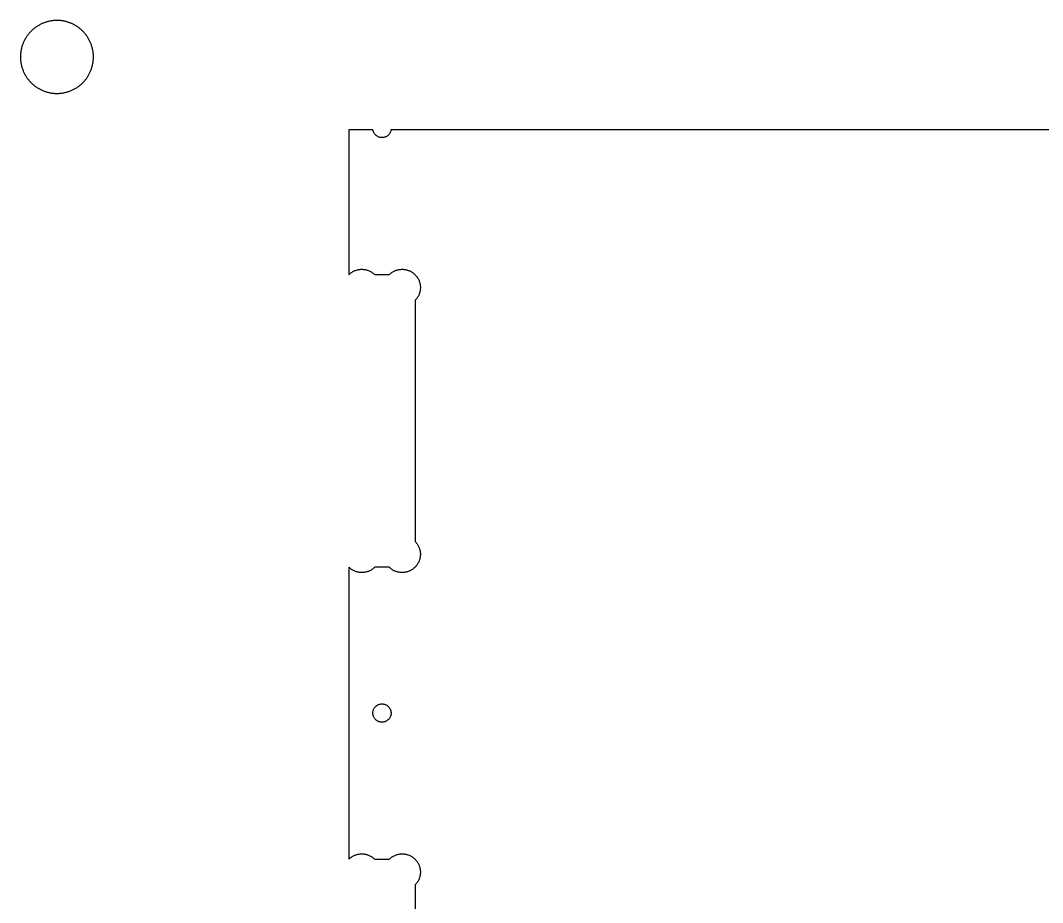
# Model space of a CAD drawing. Extents: x 0 to 2439, y 0 to 1219.
# Drawn here: x 44.6 to 222.4, y 437.2 to 590.7 of the extents above; entities that cross this region are included whole.
import ezdxf

# ---------------------------------------------------------------- set-up
doc = ezdxf.new("R2010")
doc.units = 0
doc.layers.add('Layer_1', color=7, linetype='CONTINUOUS')

msp = doc.modelspace()

# ---------------------------------------------------------------- linework, layer by layer
at = {"layer": 'Layer_1', "color": 7}
for p, q in [((49.233511, 590.457121), (49.10571, 590.420121)), ((49.361911, 590.492116), (49.233511, 590.457121)), ((49.49111, 590.523104), (49.361911, 590.492116)), ((49.620912, 590.552117), (49.49111, 590.523104)), ((49.751211, 590.579097), (49.620912, 590.552004)), ((49.882112, 590.602098), (49.751211, 590.578956)), ((50.013512, 590.623096), (49.882112, 590.602211)), ((50.145211, 590.641101), (50.013512, 590.623039)), ((50.27731, 590.656116), (50.145211, 590.641158)), ((50.409712, 590.669098), (50.27731, 590.656116)), ((50.54241, 590.678101), (50.409712, 590.66907)), ((50.67521, 590.6851), (50.54241, 590.678044)), ((50.808111, 590.690123), (50.67521, 590.685043)), ((50.941111, 590.691111), (50.808111, 590.691111)), ((51.074111, 590.690123), (50.941111, 590.690123)), ((51.20701, 590.6851), (51.074111, 590.69018)), ((51.339812, 590.678101), (51.20701, 590.685156)), ((51.472411, 590.669098), (51.339812, 590.678129)), ((51.60481, 590.656116), (51.472411, 590.669098)), ((51.73691, 590.641101), (51.60481, 590.656059)), ((51.868711, 590.623096), (51.73691, 590.641158)), ((52.00011, 590.602098), (51.868711, 590.622983)), ((52.131011, 590.579097), (52.00011, 590.602239)), ((52.26131, 590.552117), (52.131011, 590.57921)), ((52.39111, 590.523104), (52.26131, 590.552117)), ((52.520311, 590.492116), (52.39111, 590.523104)), ((52.648711, 590.457121), (52.520311, 590.492116)), ((52.776411, 590.420121), (52.648711, 590.457121)), ((46.312212, 588.688124), (46.22211, 588.590108)), ((46.404211, 588.784107), (46.312212, 588.688124)), ((46.498211, 588.878116), (46.404211, 588.784107)), ((46.594212, 588.97012), (46.498211, 588.878116)), ((46.692112, 589.060121), (46.594212, 588.97012)), ((46.791911, 589.148118), (46.692112, 589.060121)), ((46.893412, 589.234111), (46.791911, 589.148118)), ((46.99681, 589.317112), (46.893412, 589.234111)), ((47.10191, 589.399098), (46.99681, 589.317112)), ((47.208711, 589.47812), (47.10191, 589.399098)), ((47.31711, 589.55511), (47.208711, 589.47812)), ((47.427111, 589.630097), (47.31711, 589.55511)), ((47.538612, 589.70212), (47.427111, 589.630097)), ((47.651611, 589.773099), (47.538612, 589.70212)), ((47.766111, 589.840098), (47.651611, 589.773099)), ((47.882011, 589.90611), (47.766111, 589.840098)), ((47.99921, 589.968114), (47.882011, 589.90611)), ((48.117712, 590.029102), (47.99921, 589.968114)), ((48.237411, 590.087099), (48.117712, 590.029102)), ((48.358312, 590.142104), (48.237411, 590.087099)), ((48.48041, 590.195106), (48.358312, 590.142104)), ((48.60351, 590.245115), (48.48041, 590.195106)), ((48.72771, 590.293121), (48.60351, 590.245115)), ((48.852811, 590.338108), (48.72771, 590.293121)), ((48.978812, 590.380102), (48.852811, 590.338108)), ((49.10571, 590.420121), (48.978812, 590.380102)), ((52.903312, 590.380102), (52.776411, 590.420121)), ((53.029412, 590.338108), (52.903312, 590.380102)), ((53.154512, 590.293121), (53.029412, 590.338108)), ((53.27871, 590.245115), (53.154512, 590.293121)), ((53.401812, 590.195106), (53.27871, 590.245115)), ((53.52391, 590.142104), (53.401812, 590.195106)), ((53.644811, 590.087099), (53.52391, 590.142104)), ((53.76451, 590.029102), (53.644811, 590.087099)), ((53.88301, 589.968114), (53.76451, 590.029102)), ((54.000211, 589.90611), (53.88301, 589.968114)), ((54.116111, 589.840098), (54.000211, 589.90611)), ((54.23051, 589.773099), (54.116111, 589.840098)), ((54.34361, 589.70212), (54.23051, 589.773099)), ((54.455111, 589.630097), (54.34361, 589.70212)), ((54.56511, 589.55511), (54.455111, 589.630097)), ((54.673511, 589.47812), (54.56511, 589.55511)), ((54.78031, 589.399098), (54.673511, 589.47812)), ((54.885412, 589.317112), (54.78031, 589.399098)), ((54.988711, 589.234111), (54.885412, 589.317112)), ((55.090311, 589.148118), (54.988711, 589.234111)), ((55.190111, 589.060121), (55.090311, 589.148118)), ((55.288011, 588.97012), (55.190111, 589.060121)), ((55.383913, 588.878116), (55.288011, 588.97012)), ((55.478011, 588.784107), (55.383913, 588.878116)), ((55.57001, 588.688124), (55.478011, 588.784107)), ((55.660112, 588.590108), (55.57001, 588.688124)), ((45.140112, 586.924122), (45.087311, 586.802117)), ((45.195411, 587.04511), (45.140112, 586.924122)), ((45.253312, 587.164124), (45.195411, 587.04511)), ((45.31371, 587.283108), (45.253312, 587.164124)), ((45.37651, 587.400118), (45.31371, 587.283108)), ((45.441811, 587.516111), (45.37651, 587.400118)), ((45.50951, 587.630101), (45.441811, 587.516111)), ((45.579611, 587.744118), (45.50951, 587.630101)), ((45.65201, 587.855116), (45.579611, 587.744118)), ((45.72681, 587.965098), (45.65201, 587.855116)), ((45.803812, 588.073105), (45.72681, 587.965098)), ((45.88311, 588.180124), (45.803812, 588.073105)), ((45.96461, 588.28511), (45.88311, 588.180124)), ((46.048312, 588.389109), (45.96461, 588.28511)), ((46.134212, 588.490116), (46.048312, 588.389109)), ((46.22211, 588.590108), (46.134212, 588.490116)), ((55.74801, 588.490116), (55.660112, 588.590108)), ((55.833812, 588.389109), (55.74801, 588.490116)), ((55.91751, 588.28511), (55.833812, 588.389109)), ((55.99901, 588.180124), (55.91751, 588.28511)), ((56.078312, 588.073105), (55.99901, 588.180124)), ((56.155412, 587.965098), (56.078312, 588.073105)), ((56.230111, 587.855116), (56.155412, 587.965098)), ((56.302611, 587.744118), (56.230111, 587.855116)), ((56.37261, 587.630101), (56.302611, 587.744118)), ((56.44031, 587.516111), (56.37261, 587.630101)), ((56.50561, 587.400118), (56.44031, 587.516111)), ((56.568512, 587.283108), (56.50561, 587.400118)), ((56.628812, 587.164124), (56.568512, 587.283108)), ((56.68671, 587.04511), (56.628812, 587.164124)), ((56.74211, 586.924122), (56.68671, 587.04511)), ((56.794911, 586.802117), (56.74211, 586.924122)), ((44.641211, 585.137119), (44.625915, 585.005124)), ((44.659211, 585.269114), (44.641206, 585.137119)), ((44.680011, 585.400122), (44.659211, 585.269114)), ((44.703611, 585.531101), (44.680017, 585.400122)), ((44.729911, 585.661121), (44.703608, 585.531101)), ((44.758912, 585.791112), (44.729911, 585.661121)), ((44.790611, 585.920116), (44.758912, 585.791112)), ((44.825011, 586.04912), (44.790611, 585.920116)), ((44.862112, 586.17612), (44.825011, 586.04912)), ((44.901911, 586.30312), (44.862112, 586.17612)), ((44.944312, 586.429104), (44.901911, 586.30312)), ((44.989411, 586.5541), (44.944312, 586.429104)), ((45.037011, 586.679096), (44.989411, 586.5541)), ((45.087311, 586.802117), (45.037011, 586.679096)), ((56.845211, 586.679096), (56.794911, 586.802117)), ((56.892811, 586.5541), (56.845211, 586.679096)), ((56.93791, 586.429104), (56.892811, 586.5541)), ((56.980311, 586.30312), (56.93791, 586.429104)), ((57.02011, 586.17612), (56.980311, 586.30312)), ((57.057211, 586.04912), (57.02011, 586.17612)), ((57.091611, 585.920116), (57.057211, 586.04912)), ((57.12331, 585.791112), (57.091611, 585.920116)), ((57.152311, 585.661121), (57.12331, 585.791112)), ((57.178612, 585.531101), (57.152309, 585.661121)), ((57.202211, 585.400122), (57.178617, 585.531101)), ((57.223011, 585.269114), (57.202211, 585.400122)), ((57.241011, 585.137119), (57.223005, 585.269114)), ((57.25631, 585.005124), (57.241014, 585.137119)), ((44.592511, 584.474122), (44.5911, 584.341111)), ((44.591111, 584.341111), (44.592522, 584.2081)), ((44.59671, 584.607106), (44.592505, 584.474122)), ((44.592511, 584.2081), (44.596716, 584.075117)), ((44.603611, 584.740117), (44.596696, 584.607106)), ((44.59671, 584.075117), (44.603625, 583.942105)), ((44.603611, 583.942105), (44.613404, 583.81011)), ((44.613412, 584.872112), (44.603619, 584.740117)), ((44.625912, 585.005124), (44.613409, 584.872112)), ((44.613412, 583.81011), (44.625915, 583.677099)), ((44.625912, 583.677099), (44.641208, 583.545103)), ((44.641211, 583.545103), (44.659217, 583.413108)), ((44.659211, 583.413108), (44.680011, 583.2821)), ((57.202211, 583.2821), (57.223011, 583.413108)), ((57.223011, 583.413108), (57.241017, 583.545103)), ((57.241011, 583.545103), (57.256307, 583.677099)), ((57.26881, 584.872112), (57.256307, 585.005124)), ((57.25631, 583.677099), (57.268813, 583.81011)), ((57.26881, 583.81011), (57.278603, 583.942105)), ((57.278611, 584.740117), (57.268818, 584.872112)), ((57.285512, 584.607106), (57.278597, 584.740117)), ((57.278611, 583.942105), (57.285526, 584.075117)), ((57.289711, 584.474122), (57.285506, 584.607106)), ((57.285512, 584.075117), (57.289717, 584.2081)), ((57.291111, 584.341111), (57.2897, 584.474122)), ((57.289711, 584.2081), (57.291122, 584.341111)), ((44.680011, 583.2821), (44.703605, 583.151121)), ((44.703611, 583.151121), (44.729914, 583.021101)), ((44.729911, 583.021101), (44.758912, 582.89111)), ((44.758912, 582.89111), (44.790611, 582.762106)), ((44.790611, 582.762106), (44.825011, 582.633102)), ((44.825011, 582.633102), (44.862112, 582.506102)), ((44.862112, 582.506102), (44.901911, 582.379102)), ((44.901911, 582.379102), (44.944312, 582.253118)), ((44.944312, 582.253118), (44.989411, 582.128122)), ((44.989411, 582.128122), (45.037011, 582.003098)), ((45.037011, 582.003098), (45.087311, 581.880105)), ((45.087311, 581.880105), (45.140112, 581.7581)), ((45.140112, 581.7581), (45.195411, 581.637112)), ((45.195411, 581.637112), (45.253312, 581.518099)), ((56.628812, 581.518099), (56.68671, 581.637112)), ((56.68671, 581.637112), (56.74211, 581.7581)), ((56.74211, 581.7581), (56.794911, 581.880105)), ((56.794911, 581.880105), (56.845211, 582.003098)), ((56.845211, 582.003098), (56.892811, 582.128122)), ((56.892811, 582.128122), (56.93791, 582.253118)), ((56.93791, 582.253118), (56.980311, 582.379102)), ((56.980311, 582.379102), (57.02011, 582.506102)), ((57.02011, 582.506102), (57.057211, 582.633102)), ((57.057211, 582.633102), (57.091611, 582.762106)), ((57.091611, 582.762106), (57.12331, 582.89111)), ((57.12331, 582.89111), (57.152311, 583.021101)), ((57.152311, 583.021101), (57.178615, 583.151121)), ((57.178612, 583.151121), (57.202205, 583.2821)), ((45.253312, 581.518099), (45.31371, 581.399114)), ((45.31371, 581.399114), (45.37651, 581.282104)), ((45.37651, 581.282104), (45.441811, 581.166111)), ((45.441811, 581.166111), (45.50951, 581.052122)), ((45.50951, 581.052122), (45.579611, 580.93912)), ((45.579611, 580.93912), (45.65201, 580.827106)), ((45.65201, 580.827106), (45.72681, 580.717124)), ((45.72681, 580.717124), (45.803812, 580.609117)), ((45.803812, 580.609117), (45.88311, 580.502099)), ((45.88311, 580.502099), (45.96461, 580.397112)), ((45.96461, 580.397112), (46.048312, 580.293113)), ((46.048312, 580.293113), (46.134212, 580.192106)), ((46.134212, 580.192106), (46.22211, 580.092114)), ((46.22211, 580.092114), (46.312212, 579.994099)), ((46.312212, 579.994099), (46.404211, 579.898115)), ((46.404211, 579.898115), (46.498211, 579.804107)), ((46.498211, 579.804107), (46.594212, 579.712102)), ((55.288011, 579.712102), (55.383913, 579.804107)), ((55.383913, 579.804107), (55.478011, 579.898115)), ((55.478011, 579.898115), (55.57001, 579.994099)), ((55.57001, 579.994099), (55.660112, 580.092114)), ((55.660112, 580.092114), (55.74801, 580.192106)), ((55.74801, 580.192106), (55.833812, 580.293113)), ((55.833812, 580.293113), (55.91751, 580.397112)), ((55.91751, 580.397112), (55.99901, 580.502099)), ((55.99901, 580.502099), (56.078312, 580.609117)), ((56.078312, 580.609117), (56.155412, 580.717124)), ((56.155412, 580.717124), (56.230111, 580.827106)), ((56.230111, 580.827106), (56.302611, 580.93912)), ((56.302611, 580.93912), (56.37261, 581.052122)), ((56.37261, 581.052122), (56.44031, 581.166111)), ((56.44031, 581.166111), (56.50561, 581.282104)), ((56.50561, 581.282104), (56.568512, 581.399114)), ((56.568512, 581.399114), (56.628812, 581.518099)), ((46.594212, 579.712102), (46.692112, 579.622102)), ((46.692112, 579.622102), (46.791911, 579.534105)), ((46.791911, 579.534105), (46.893412, 579.448112)), ((46.893412, 579.448112), (46.99681, 579.36511)), ((46.99681, 579.36511), (47.10191, 579.283096)), ((47.10191, 579.283096), (47.208711, 579.204102)), ((47.208711, 579.204102), (47.31711, 579.127112)), ((47.31711, 579.127112), (47.427111, 579.052097)), ((47.427111, 579.052097), (47.538612, 578.980102)), ((47.538612, 578.980102), (47.651611, 578.909124)), ((47.651611, 578.909124), (47.766111, 578.842096)), ((47.766111, 578.842096), (47.882011, 578.776112)), ((47.882011, 578.776112), (47.99921, 578.714108)), ((47.99921, 578.714108), (48.117712, 578.65312)), ((48.117712, 578.65312), (48.237411, 578.595123)), ((48.237411, 578.595123), (48.358312, 578.540118)), ((48.358312, 578.540118), (48.48041, 578.487117)), ((48.48041, 578.487117), (48.60351, 578.437107)), ((48.60351, 578.437107), (48.72771, 578.389101)), ((48.72771, 578.389101), (48.852811, 578.344115)), ((48.852811, 578.344115), (48.978812, 578.30212)), ((48.978812, 578.30212), (49.10571, 578.262101)), ((49.10571, 578.262101), (49.233511, 578.225102)), ((49.233511, 578.225102), (49.361911, 578.191122)), ((49.361911, 578.191122), (49.49111, 578.159118)), ((49.49111, 578.159118), (49.620912, 578.130106)), ((49.620912, 578.130106), (49.751211, 578.103012)), ((49.751211, 578.103097), (49.882112, 578.080237)), ((49.882112, 578.080096), (50.013512, 578.059211)), ((50.013512, 578.059098), (50.145211, 578.041036)), ((50.145211, 578.041121), (50.27731, 578.026163)), ((50.27731, 578.026107), (50.409712, 578.013124)), ((50.409712, 578.013096), (50.54241, 578.004065)), ((50.54241, 578.004122), (50.67521, 577.997066)), ((50.67521, 577.997122), (50.808111, 577.992042)), ((50.808111, 577.992099), (50.941111, 577.992099)), ((50.941111, 577.991111), (51.074111, 577.991111)), ((51.074111, 577.992099), (51.20701, 577.997179)), ((51.20701, 577.997122), (51.339812, 578.004178)), ((51.339812, 578.004122), (51.472411, 578.013153)), ((51.472411, 578.013096), (51.60481, 578.026078)), ((51.60481, 578.026107), (51.73691, 578.041064)), ((51.73691, 578.041121), (51.868711, 578.059183)), ((51.868711, 578.059098), (52.00011, 578.079983)), ((52.00011, 578.080096), (52.131011, 578.102956)), ((52.131011, 578.103097), (52.26131, 578.13019)), ((52.26131, 578.130106), (52.39111, 578.159118)), ((52.39111, 578.159118), (52.520311, 578.191122)), ((52.520311, 578.191122), (52.648711, 578.225102)), ((52.648711, 578.225102), (52.776411, 578.262101)), ((52.776411, 578.262101), (52.903312, 578.30212)), ((52.903312, 578.30212), (53.029412, 578.344115)), ((53.029412, 578.344115), (53.154512, 578.389101)), ((53.154512, 578.389101), (53.27871, 578.437107)), ((53.27871, 578.437107), (53.401812, 578.487117)), ((53.401812, 578.487117), (53.52391, 578.540118)), ((53.52391, 578.540118), (53.644811, 578.595123)), ((53.644811, 578.595123), (53.76451, 578.65312)), ((53.76451, 578.65312), (53.88301, 578.714108)), ((53.88301, 578.714108), (54.000211, 578.776112)), ((54.000211, 578.776112), (54.116111, 578.842096)), ((54.116111, 578.842096), (54.23051, 578.909124)), ((54.23051, 578.909124), (54.34361, 578.980102)), ((54.34361, 578.980102), (54.455111, 579.052097)), ((54.455111, 579.052097), (54.56511, 579.127112)), ((54.56511, 579.127112), (54.673511, 579.204102)), ((54.673511, 579.204102), (54.78031, 579.283096)), ((54.78031, 579.283096), (54.885412, 579.36511)), ((54.885412, 579.36511), (54.988711, 579.448112)), ((54.988711, 579.448112), (55.090311, 579.534105)), ((55.090311, 579.534105), (55.190111, 579.622102)), ((55.190111, 579.622102), (55.288011, 579.712102)), ((105.92711, 571.641111), (101.741111, 571.641111)), ((101.741111, 571.641111), (101.741111, 546.465111)), ((105.941111, 571.561101), (105.927113, 571.641111)), ((105.965111, 571.464101), (105.941122, 571.561101)), ((105.995112, 571.369105), (105.965111, 571.464101)), ((106.031112, 571.276113), (105.995112, 571.369105)), ((106.07211, 571.185096), (106.031112, 571.276113)), ((106.119112, 571.0971), (106.07211, 571.185096)), ((106.17211, 571.01311), (106.119112, 571.0971)), ((106.230112, 570.931096), (106.17211, 571.01311)), ((106.292111, 570.854106), (106.230112, 570.931096)), ((108.738111, 570.905104), (108.674112, 570.829101)), ((108.798112, 570.985114), (108.738111, 570.905104)), ((108.852112, 571.069103), (108.798112, 570.985114)), ((108.901111, 571.156112), (108.852112, 571.069103)), ((108.944111, 571.245097), (108.901111, 571.156112)), ((108.982112, 571.338117), (108.944111, 571.245097)), ((109.01411, 571.432097), (108.982112, 571.338117)), ((109.040112, 571.529097), (109.014119, 571.432097)), ((109.061112, 571.641111), (109.040114, 571.529097)), ((298.408118, 571.641111), (109.061112, 571.641111)), ((106.36011, 570.780108), (106.292111, 570.854106)), ((106.43211, 570.711104), (106.36011, 570.780108)), ((106.50811, 570.647096), (106.43211, 570.711104)), ((106.588111, 570.587096), (106.50811, 570.647096)), ((106.672112, 570.533107), (106.588111, 570.587096)), ((106.75911, 570.484113), (106.672112, 570.533107)), ((106.848111, 570.441102), (106.75911, 570.484113)), ((106.941112, 570.403115), (106.848111, 570.441102)), ((107.035112, 570.371111), (106.941112, 570.403115)), ((107.132112, 570.345118), (107.035112, 570.371083)), ((107.229111, 570.326097), (107.132112, 570.345006)), ((107.328112, 570.312098), (107.229111, 570.32621)), ((107.428112, 570.305099), (107.328112, 570.312155)), ((107.52711, 570.304112), (107.428112, 570.304112)), ((107.627112, 570.309107), (107.52711, 570.304027)), ((107.72611, 570.321101), (107.627112, 570.308966)), ((107.824112, 570.338119), (107.72611, 570.321186)), ((107.921112, 570.362108), (107.824112, 570.338119)), ((108.016111, 570.392108), (107.921112, 570.362108)), ((108.109111, 570.42812), (108.016111, 570.392108)), ((108.200111, 570.469099), (108.109111, 570.42812)), ((108.288111, 570.516117), (108.200111, 570.469099)), ((108.37311, 570.569118), (108.288111, 570.516117)), ((108.454111, 570.627115), (108.37311, 570.569118)), ((108.53111, 570.689119), (108.454111, 570.627115)), ((108.605111, 570.757106), (108.53111, 570.689119)), ((108.674112, 570.829101), (108.605111, 570.757106)), ((101.741111, 546.465111), (101.789111, 546.513117)), ((101.789111, 546.513117), (101.886111, 546.603118)), ((101.886111, 546.603118), (101.988112, 546.688123)), ((101.988112, 546.688123), (102.09311, 546.770108)), ((102.09311, 546.770108), (102.201111, 546.847099)), ((102.201111, 546.847099), (102.313111, 546.919122)), ((102.313111, 546.919122), (102.427111, 546.987109)), ((102.427111, 546.987109), (102.545111, 547.050101)), ((102.545111, 547.050101), (102.66411, 547.108098)), ((102.66411, 547.108098), (102.786112, 547.161099)), ((102.786112, 547.161099), (102.911111, 547.208117)), ((102.911111, 547.208117), (103.037112, 547.2511)), ((103.037112, 547.2511), (103.164112, 547.288099)), ((103.164112, 547.288099), (103.29311, 547.319115)), ((103.29311, 547.319115), (103.424112, 547.346209)), ((103.424112, 547.346124), (103.555111, 547.367008)), ((103.555111, 547.367121), (103.687112, 547.382079)), ((103.687112, 547.382107), (103.82011, 547.391985)), ((103.82011, 547.392098), (103.953112, 547.396049)), ((103.953112, 547.396106), (104.08611, 547.393283)), ((104.08611, 547.394102), (104.21911, 547.387046)), ((104.21911, 547.387103), (104.351111, 547.374967)), ((104.351111, 547.375108), (104.483112, 547.357046)), ((104.483112, 547.357102), (104.614111, 547.333114)), ((104.614111, 547.333114), (104.743112, 547.304101)), ((104.743112, 547.304101), (104.87211, 547.270122)), ((104.87211, 547.270122), (104.99911, 547.230102)), ((104.99911, 547.230102), (105.124112, 547.185116)), ((105.124112, 547.185116), (105.247113, 547.135106)), ((105.247113, 547.135106), (105.368113, 547.079114)), ((105.368113, 547.079114), (105.48611, 547.019113)), ((105.48611, 547.019113), (105.602111, 546.954117)), ((105.602111, 546.954117), (105.71511, 546.884098)), ((105.71511, 546.884098), (105.825112, 546.809112)), ((105.825112, 546.809112), (105.932111, 546.730118)), ((105.932111, 546.730118), (106.035111, 546.6461)), ((106.035111, 546.6461), (106.135111, 546.558103)), ((106.135111, 546.558103), (106.231111, 546.466099)), ((106.231111, 546.466099), (108.75711, 546.466099)), ((108.75711, 546.466099), (108.853111, 546.558103)), ((108.853111, 546.558103), (108.953111, 546.6461)), ((108.953111, 546.6461), (109.056111, 546.730118)), ((109.056111, 546.730118), (109.16311, 546.809112)), ((109.16311, 546.809112), (109.273111, 546.884098)), ((109.273111, 546.884098), (109.38611, 546.954117)), ((109.38611, 546.954117), (109.502112, 547.019113)), ((109.502112, 547.019113), (109.620112, 547.079114)), ((109.620112, 547.079114), (109.741112, 547.135106)), ((109.741112, 547.135106), (109.86411, 547.185116)), ((109.86411, 547.185116), (109.989112, 547.230102)), ((109.989112, 547.230102), (110.116112, 547.270122)), ((110.116112, 547.270122), (110.24511, 547.304101)), ((110.24511, 547.304101), (110.37511, 547.333114)), ((110.37511, 547.333114), (110.50511, 547.357102)), ((110.50511, 547.357102), (110.637111, 547.375165)), ((110.637111, 547.375108), (110.770111, 547.387244)), ((110.770111, 547.387103), (110.902112, 547.394158)), ((110.902112, 547.394102), (111.035112, 547.396924)), ((111.035112, 547.396106), (111.168112, 547.392154)), ((111.168112, 547.392098), (111.301112, 547.38222)), ((111.301112, 547.382107), (111.43311, 547.36715)), ((111.43311, 547.367121), (111.564112, 547.346237)), ((111.564112, 547.346124), (111.695111, 547.319031)), ((111.695111, 547.319115), (111.824112, 547.288099)), ((111.824112, 547.288099), (111.952111, 547.2511)), ((111.952111, 547.2511), (112.07811, 547.208117)), ((112.07811, 547.208117), (112.20211, 547.161099)), ((112.20211, 547.161099), (112.324111, 547.108098)), ((112.324111, 547.108098), (112.444112, 547.050101)), ((112.444112, 547.050101), (112.56111, 546.987109)), ((112.56111, 546.987109), (112.675111, 546.919122)), ((112.675111, 546.919122), (112.787111, 546.847099)), ((112.787111, 546.847099), (112.895112, 546.770108)), ((112.895112, 546.770108), (113.00011, 546.688123)), ((113.00011, 546.688123), (113.102111, 546.603118)), ((113.102111, 546.603118), (113.200112, 546.513117)), ((113.200112, 546.513117), (113.294112, 546.419109)), ((113.294112, 546.419109), (113.38411, 546.321121)), ((113.38411, 546.321121), (113.470111, 546.219098)), ((113.470111, 546.219098), (113.551112, 546.114111)), ((113.551112, 546.114111), (113.628111, 546.006105)), ((113.628111, 546.006105), (113.70111, 545.894119)), ((113.70111, 545.894119), (113.76811, 545.780101)), ((113.76811, 545.780101), (113.83111, 545.662104)), ((113.83111, 545.662104), (113.88911, 545.543119)), ((113.88911, 545.543119), (113.942111, 545.421114)), ((113.942111, 545.421114), (113.98911, 545.296118)), ((113.98911, 545.296118), (114.032112, 545.170106)), ((114.032112, 545.170106), (114.069111, 545.043106)), ((114.069111, 545.043106), (114.101112, 544.914102)), ((114.101112, 544.914102), (114.127105, 544.783123)), ((114.127111, 544.783123), (114.148108, 544.652115)), ((114.148111, 544.652115), (114.163097, 544.52012)), ((114.163111, 544.52012), (114.173102, 544.387109)), ((114.17311, 544.387109), (114.177118, 544.254097)), ((114.177112, 544.254097), (114.177112, 544.188114)), ((113.628111, 542.436106), (113.551112, 542.3281)), ((113.70111, 542.54812), (113.628111, 542.436106)), ((113.76811, 542.66211), (113.70111, 542.54812)), ((113.83111, 542.780107), (113.76811, 542.66211)), ((113.88911, 542.89912), (113.83111, 542.780107)), ((113.942111, 543.021097), (113.88911, 542.89912)), ((113.98911, 543.145105), (113.942111, 543.021097)), ((114.032112, 543.272105), (113.98911, 543.145105)), ((114.069111, 543.399105), (114.032112, 543.272105)), ((114.101112, 543.528109), (114.069111, 543.399105)), ((114.127111, 543.659116), (114.101118, 543.528109)), ((114.148111, 543.790096), (114.127113, 543.659116)), ((114.163111, 543.922119), (114.148125, 543.790096)), ((114.17311, 544.055102), (114.163119, 543.922119)), ((114.177112, 544.188114), (114.173104, 544.055102)), ((113.294112, 542.023102), (113.247111, 541.976112)), ((113.247111, 541.976112), (113.247111, 500.056122)), ((113.38411, 542.121118), (113.294112, 542.023102)), ((113.470111, 542.223113), (113.38411, 542.121118)), ((113.551112, 542.3281), (113.470111, 542.223113)), ((113.247111, 500.056122), (113.339112, 499.96011)), ((113.339112, 499.96011), (113.427112, 499.860118)), ((113.427112, 499.860118), (113.51111, 499.757107)), ((113.51111, 499.757107), (113.590112, 499.650117)), ((113.590112, 499.650117), (113.66511, 499.540107)), ((113.66511, 499.540107), (113.73511, 499.427105)), ((113.73511, 499.427105), (113.800111, 499.311112)), ((113.800111, 499.311112), (113.861111, 499.193114)), ((113.861111, 499.193114), (113.91611, 499.072098)), ((113.91611, 499.072098), (113.966111, 498.949105)), ((113.966111, 498.949105), (114.011112, 498.824109)), ((114.011112, 498.824109), (114.051111, 498.697109)), ((114.051111, 498.697109), (114.08511, 498.568105)), ((114.08511, 498.568105), (114.114112, 498.439101)), ((114.114112, 498.439101), (114.1381, 498.308122)), ((114.138112, 498.308122), (114.156117, 498.176098)), ((114.156112, 498.176098), (114.169122, 498.044103)), ((114.169111, 498.044103), (114.17611, 497.91112)), ((113.76811, 496.252105), (113.70111, 496.138115)), ((113.83111, 496.370102), (113.76811, 496.252105)), ((113.88911, 496.489115), (113.83111, 496.370102)), ((113.942111, 496.61112), (113.88911, 496.489115)), ((113.98911, 496.736116), (113.942111, 496.61112)), ((114.032112, 496.8621), (113.98911, 496.736116)), ((114.069111, 496.9891), (114.032112, 496.8621)), ((114.101112, 497.118104), (114.069111, 496.9891)), ((114.127111, 497.249111), (114.101118, 497.118104)), ((114.148111, 497.380119), (114.127113, 497.249111)), ((114.163111, 497.512114), (114.148125, 497.380119)), ((114.17311, 497.645097), (114.163119, 497.512114)), ((114.177112, 497.778109), (114.173104, 497.645097)), ((114.17611, 497.91112), (114.177239, 497.778109)), ((101.789111, 495.519117), (101.741111, 495.567123)), ((101.741111, 495.567123), (101.741111, 444.76512)), ((101.886111, 495.429117), (101.789111, 495.519117)), ((101.988112, 495.344111), (101.886111, 495.429117)), ((102.09311, 495.262098), (101.988112, 495.344111)), ((102.201111, 495.185107), (102.09311, 495.262098)), ((102.313111, 495.113112), (102.201111, 495.185107)), ((102.427111, 495.045097), (102.313111, 495.113112)), ((102.545111, 494.982105), (102.427111, 495.045097)), ((102.66411, 494.924108), (102.545111, 494.982105)), ((102.786112, 494.871107), (102.66411, 494.924108)), ((102.911111, 494.824117), (102.786112, 494.871107)), ((103.037112, 494.781106), (102.911111, 494.824117)), ((103.164112, 494.744107), (103.037112, 494.781106)), ((103.29311, 494.713119), (103.164112, 494.744107)), ((103.424112, 494.68611), (103.29311, 494.713204)), ((103.555111, 494.665113), (103.424112, 494.685997)), ((103.687112, 494.650099), (103.555111, 494.665056)), ((103.82011, 494.640108), (103.687112, 494.649986)), ((103.953112, 494.6361), (103.82011, 494.640052)), ((104.08611, 494.638104), (103.953112, 494.635282)), ((104.21911, 494.645103), (104.08611, 494.638048)), ((104.351111, 494.657098), (104.21911, 494.644962)), ((104.483112, 494.675104), (104.351111, 494.657041)), ((104.614111, 494.699121), (104.483112, 494.675132)), ((104.743112, 494.728105), (104.614111, 494.699121)), ((104.87211, 494.762113), (104.743112, 494.728105)), ((104.99911, 494.802104), (104.87211, 494.762113)), ((105.124112, 494.847118), (104.99911, 494.802104)), ((105.247113, 494.8971), (105.124112, 494.847118)), ((105.368113, 494.953121), (105.247113, 494.8971)), ((105.48611, 495.013121), (105.368113, 494.953121)), ((105.602111, 495.078117), (105.48611, 495.013121)), ((105.71511, 495.148108), (105.602111, 495.078117)), ((105.825112, 495.223123), (105.71511, 495.148108)), ((105.932111, 495.302117), (105.825112, 495.223123)), ((106.035111, 495.386106), (105.932111, 495.302117)), ((106.135111, 495.474103), (106.035111, 495.386106)), ((106.231111, 495.566107), (106.135111, 495.474103)), ((108.75711, 495.566107), (106.231111, 495.566107)), ((108.853111, 495.474103), (108.75711, 495.566107)), ((108.953111, 495.386106), (108.853111, 495.474103)), ((109.056111, 495.302117), (108.953111, 495.386106)), ((109.16311, 495.223123), (109.056111, 495.302117)), ((109.273111, 495.148108), (109.16311, 495.223123)), ((109.38611, 495.078117), (109.273111, 495.148108)), ((109.502112, 495.013121), (109.38611, 495.078117)), ((109.620112, 494.953121), (109.502112, 495.013121)), ((109.741112, 494.8971), (109.620112, 494.953121)), ((109.86411, 494.847118), (109.741112, 494.8971)), ((109.989112, 494.802104), (109.86411, 494.847118)), ((110.116112, 494.762113), (109.989112, 494.802104)), ((110.24511, 494.728105), (110.116112, 494.762113)), ((110.37511, 494.699121), (110.24511, 494.728105)), ((110.50511, 494.675104), (110.37511, 494.699092)), ((110.637111, 494.657098), (110.50511, 494.67516)), ((110.770111, 494.645103), (110.637111, 494.657239)), ((110.902112, 494.638104), (110.770111, 494.64516)), ((111.035112, 494.6361), (110.902112, 494.638923)), ((111.168112, 494.640108), (111.035112, 494.636157)), ((111.301112, 494.650099), (111.168112, 494.640221)), ((111.43311, 494.665113), (111.301112, 494.650155)), ((111.564112, 494.68611), (111.43311, 494.665226)), ((111.695111, 494.713119), (111.564112, 494.686026)), ((111.824112, 494.744107), (111.695111, 494.713119)), ((111.952111, 494.781106), (111.824112, 494.744107)), ((112.07811, 494.824117), (111.952111, 494.781106)), ((112.20211, 494.871107), (112.07811, 494.824117)), ((112.324111, 494.924108), (112.20211, 494.871107)), ((112.444112, 494.982105), (112.324111, 494.924108)), ((112.56111, 495.045097), (112.444112, 494.982105)), ((112.675111, 495.113112), (112.56111, 495.045097)), ((112.787111, 495.185107), (112.675111, 495.113112)), ((112.895112, 495.262098), (112.787111, 495.185107)), ((113.00011, 495.344111), (112.895112, 495.262098)), ((113.102111, 495.429117), (113.00011, 495.344111)), ((113.200112, 495.519117), (113.102111, 495.429117)), ((113.294112, 495.614113), (113.200112, 495.519117)), ((113.38411, 495.711113), (113.294112, 495.614113)), ((113.470111, 495.813108), (113.38411, 495.711113)), ((113.551112, 495.918123), (113.470111, 495.813108)), ((113.628111, 496.026101), (113.551112, 495.918123)), ((113.70111, 496.138115), (113.628111, 496.026101)), ((106.31411, 471.253114), (106.383111, 471.325109)), ((106.383111, 471.325109), (106.457112, 471.393097)), ((106.457112, 471.393097), (106.534111, 471.456117)), ((106.534111, 471.456117), (106.616111, 471.513098)), ((106.616111, 471.513098), (106.700111, 471.566099)), ((106.700111, 471.566099), (106.788111, 471.613117)), ((106.788111, 471.613117), (106.879111, 471.654096)), ((106.879111, 471.654096), (106.972111, 471.690107)), ((106.972111, 471.690107), (107.06711, 471.720108)), ((107.06711, 471.720108), (107.16411, 471.744096)), ((107.16411, 471.744096), (107.262112, 471.76103)), ((107.262112, 471.761114), (107.361112, 471.77325)), ((107.361112, 471.773109), (107.461112, 471.778189)), ((107.461112, 471.778104), (107.561112, 471.778104)), ((107.561112, 471.777116), (107.66011, 471.770061)), ((107.66011, 471.770117), (107.759111, 471.756006)), ((107.759111, 471.756119), (107.857112, 471.73721)), ((107.857112, 471.737097), (107.95311, 471.711133)), ((107.95311, 471.711105), (108.04711, 471.679101)), ((108.04711, 471.679101), (108.140111, 471.641114)), ((108.140111, 471.641114), (108.230111, 471.598103)), ((108.230111, 471.598103), (108.31611, 471.549109)), ((108.31611, 471.549109), (108.400111, 471.49512)), ((108.400111, 471.49512), (108.480112, 471.43512)), ((108.480112, 471.43512), (108.556112, 471.371112)), ((108.556112, 471.371112), (108.628112, 471.302108)), ((108.628112, 471.302108), (108.696111, 471.22811)), ((105.907112, 470.15812), (105.908241, 470.257096)), ((105.91211, 470.058101), (105.907115, 470.15812)), ((105.908111, 470.257096), (105.91511, 470.357115)), ((105.92411, 469.959097), (105.912116, 470.058101)), ((105.91511, 470.357115), (105.929108, 470.456119)), ((105.941111, 469.86111), (105.924121, 469.959097)), ((105.929111, 470.456119), (105.949121, 470.554106)), ((105.965111, 469.76411), (105.941111, 469.86111)), ((105.949112, 470.554106), (105.974117, 470.650118)), ((105.995112, 469.669114), (105.965111, 469.76411)), ((105.974111, 470.650118), (106.006113, 470.744098)), ((106.031112, 469.576122), (105.995112, 469.669114)), ((106.006113, 470.744098), (106.044111, 470.837119)), ((106.07211, 469.485105), (106.031112, 469.576122)), ((106.044111, 470.837119), (106.08711, 470.926104)), ((106.08711, 470.926104), (106.13611, 471.013113)), ((106.13611, 471.013113), (106.191112, 471.097102)), ((106.191112, 471.097102), (106.250111, 471.177112)), ((106.250111, 471.177112), (106.31411, 471.253114)), ((108.696111, 471.22811), (108.759111, 471.151119)), ((108.759111, 471.151119), (108.816112, 471.070122)), ((108.816112, 471.070122), (108.86911, 470.985116)), ((108.86911, 470.985116), (108.916112, 470.897119)), ((108.944111, 469.545106), (108.901111, 469.456121)), ((108.916112, 470.897119), (108.958112, 470.806103)), ((108.982112, 469.638098), (108.944111, 469.545106)), ((108.958112, 470.806103), (108.99311, 470.71311)), ((109.01411, 469.732106), (108.982112, 469.638098)), ((108.99311, 470.71311), (109.02311, 470.618114)), ((109.040112, 469.829106), (109.014119, 469.732106)), ((109.02311, 470.618114), (109.047099, 470.521115)), ((109.059111, 469.926106), (109.040117, 469.829106)), ((109.047111, 470.521115), (109.065116, 470.423099)), ((109.073112, 470.025109), (109.059114, 469.926106)), ((109.065111, 470.423099), (109.076117, 470.324124)), ((109.080111, 470.1251), (109.073112, 470.025109)), ((109.076112, 470.324124), (109.081107, 470.224104)), ((109.08111, 470.224104), (109.079981, 470.1251)), ((106.119112, 469.397108), (106.07211, 469.485105)), ((106.17211, 469.313119), (106.119112, 469.397108)), ((106.230112, 469.231105), (106.17211, 469.313119)), ((106.292111, 469.154115), (106.230112, 469.231105)), ((106.36011, 469.080116), (106.292111, 469.154115)), ((106.43211, 469.011113), (106.36011, 469.080116)), ((106.50811, 468.947105), (106.43211, 469.011113)), ((106.588111, 468.887104), (106.50811, 468.947105)), ((106.672112, 468.833115), (106.588111, 468.887104)), ((106.75911, 468.784122), (106.672112, 468.833115)), ((106.848111, 468.741111), (106.75911, 468.784122)), ((106.941112, 468.703096), (106.848111, 468.741111)), ((107.035112, 468.67112), (106.941112, 468.703096)), ((107.132112, 468.645099), (107.035112, 468.671063)), ((107.229111, 468.626105), (107.132112, 468.645014)), ((107.328112, 468.612107), (107.229111, 468.626218)), ((107.428112, 468.605108), (107.328112, 468.612164)), ((107.52711, 468.60412), (107.428112, 468.60412)), ((107.627112, 468.609116), (107.52711, 468.604036)), ((107.72611, 468.62111), (107.627112, 468.608974)), ((107.824112, 468.6381), (107.72611, 468.621166)), ((107.921112, 468.662117), (107.824112, 468.638128)), ((108.016111, 468.692117), (107.921112, 468.662117)), ((108.109111, 468.7281), (108.016111, 468.692117)), ((108.200111, 468.769107), (108.109111, 468.7281)), ((108.288111, 468.816097), (108.200111, 468.769107)), ((108.37311, 468.869099), (108.288111, 468.816097)), ((108.454111, 468.927124), (108.37311, 468.869099)), ((108.53111, 468.9891), (108.454111, 468.927124)), ((108.605111, 469.057115), (108.53111, 468.9891)), ((108.674112, 469.12911), (108.605111, 469.057115)), ((108.738111, 469.205112), (108.674112, 469.12911)), ((108.798112, 469.285122), (108.738111, 469.205112)), ((108.852112, 469.369112), (108.798112, 469.285122)), ((108.901111, 469.456121), (108.852112, 469.369112)), ((101.741111, 444.76512), (101.789111, 444.813097)), ((101.789111, 444.813097), (101.886111, 444.903098)), ((101.886111, 444.903098), (101.988112, 444.988103)), ((101.988112, 444.988103), (102.09311, 445.070117)), ((102.09311, 445.070117), (102.201111, 445.147107)), ((102.201111, 445.147107), (102.313111, 445.219102)), ((102.313111, 445.219102), (102.427111, 445.287118)), ((102.427111, 445.287118), (102.545111, 445.35011)), ((102.545111, 445.35011), (102.66411, 445.408106)), ((102.66411, 445.408106), (102.786112, 445.461108)), ((102.786112, 445.461108), (102.911111, 445.508098)), ((102.911111, 445.508098), (103.037112, 445.551108)), ((103.037112, 445.551108), (103.164112, 445.588108)), ((103.164112, 445.588108), (103.29311, 445.619096)), ((103.29311, 445.619096), (103.424112, 445.646189)), ((103.424112, 445.646104), (103.555111, 445.666989)), ((103.555111, 445.667102), (103.687112, 445.68206)), ((103.687112, 445.682116), (103.82011, 445.691994)), ((103.82011, 445.692107), (103.953112, 445.696058)), ((103.953112, 445.696114), (104.08611, 445.693292)), ((104.08611, 445.69411), (104.21911, 445.687055)), ((104.21911, 445.687111), (104.351111, 445.674976)), ((104.351111, 445.675117), (104.483112, 445.657055)), ((104.483112, 445.657111), (104.614111, 445.633122)), ((104.614111, 445.633122), (104.743112, 445.60411)), ((104.743112, 445.60411), (104.87211, 445.570102)), ((104.87211, 445.570102), (104.99911, 445.530111)), ((104.99911, 445.530111), (105.124112, 445.485097)), ((105.124112, 445.485097), (105.247113, 445.435115)), ((105.247113, 445.435115), (105.368113, 445.379122)), ((105.368113, 445.379122), (105.48611, 445.319122)), ((105.48611, 445.319122), (105.602111, 445.254098)), ((105.602111, 445.254098), (105.71511, 445.184107)), ((105.71511, 445.184107), (105.825112, 445.10912)), ((105.825112, 445.10912), (105.932111, 445.030098)), ((105.932111, 445.030098), (106.035111, 444.946109)), ((106.035111, 444.946109), (106.135111, 444.858112)), ((106.135111, 444.858112), (106.231111, 444.766107)), ((106.231111, 444.766107), (108.75711, 444.766107)), ((108.75711, 444.766107), (108.853111, 444.858112)), ((108.853111, 444.858112), (108.953111, 444.946109)), ((108.953111, 444.946109), (109.056111, 445.030098)), ((109.056111, 445.030098), (109.16311, 445.10912)), ((109.16311, 445.10912), (109.273111, 445.184107)), ((109.273111, 445.184107), (109.38611, 445.254098)), ((109.38611, 445.254098), (109.502112, 445.319122)), ((109.502112, 445.319122), (109.620112, 445.379122)), ((109.620112, 445.379122), (109.741112, 445.435115)), ((109.741112, 445.435115), (109.86411, 445.485097)), ((109.86411, 445.485097), (109.989112, 445.530111)), ((109.989112, 445.530111), (110.116112, 445.570102)), ((110.116112, 445.570102), (110.24511, 445.60411)), ((110.24511, 445.60411), (110.37511, 445.633122)), ((110.37511, 445.633122), (110.50511, 445.657111)), ((110.50511, 445.657111), (110.637111, 445.675173)), ((110.637111, 445.675117), (110.770111, 445.687252)), ((110.770111, 445.687111), (110.902112, 445.694167)), ((110.902112, 445.69411), (111.035112, 445.696933)), ((111.035112, 445.696114), (111.168112, 445.692163)), ((111.168112, 445.692107), (111.301112, 445.682229)), ((111.301112, 445.682116), (111.43311, 445.667158)), ((111.43311, 445.667102), (111.564112, 445.646217)), ((111.564112, 445.646104), (111.695111, 445.619011)), ((111.695111, 445.619096), (111.824112, 445.588108)), ((111.824112, 445.588108), (111.952111, 445.551108)), ((111.952111, 445.551108), (112.07811, 445.508098)), ((112.07811, 445.508098), (112.20211, 445.461108)), ((112.20211, 445.461108), (112.324111, 445.408106)), ((112.324111, 445.408106), (112.444112, 445.35011)), ((112.444112, 445.35011), (112.56111, 445.287118)), ((112.56111, 445.287118), (112.675111, 445.219102)), ((112.675111, 445.219102), (112.787111, 445.147107)), ((112.787111, 445.147107), (112.895112, 445.070117)), ((112.895112, 445.070117), (113.00011, 444.988103)), ((113.00011, 444.988103), (113.102111, 444.903098)), ((113.102111, 444.903098), (113.200112, 444.813097)), ((113.200112, 444.813097), (113.294112, 444.719117)), ((113.294112, 444.719117), (113.38411, 444.621102)), ((113.38411, 444.621102), (113.470111, 444.519106)), ((113.470111, 444.519106), (113.551112, 444.41412)), ((113.551112, 444.41412), (113.628111, 444.306113)), ((113.628111, 444.306113), (113.70111, 444.194099)), ((113.70111, 444.194099), (113.76811, 444.08011)), ((113.76811, 444.08011), (113.83111, 443.962113)), ((113.83111, 443.962113), (113.88911, 443.8431)), ((113.88911, 443.8431), (113.942111, 443.721123)), ((113.942111, 443.721123), (113.98911, 443.596099)), ((113.98911, 443.596099), (114.032112, 443.470115)), ((114.032112, 443.470115), (114.069111, 443.343115)), ((114.069111, 443.343115), (114.101112, 443.214111)), ((114.101112, 443.214111), (114.127105, 443.083103)), ((114.127111, 443.083103), (114.148108, 442.952096)), ((114.148111, 442.952096), (114.163097, 442.8201)), ((113.83111, 441.080116), (113.76811, 440.962119)), ((113.88911, 441.199101), (113.83111, 441.080116)), ((113.942111, 441.321105), (113.88911, 441.199101)), ((113.98911, 441.445114), (113.942111, 441.321105)), ((114.032112, 441.572114), (113.98911, 441.445114)), ((114.069111, 441.699114), (114.032112, 441.572114)), ((114.101112, 441.828118), (114.069111, 441.699114)), ((114.127111, 441.959097), (114.101118, 441.828118)), ((114.148111, 442.090104), (114.127113, 441.959097)), ((114.163111, 442.2221), (114.148125, 442.090104)), ((114.163111, 442.8201), (114.173102, 442.687117)), ((114.17311, 442.355111), (114.163119, 442.2221)), ((114.177112, 442.488122), (114.173104, 442.355111)), ((114.17311, 442.687117), (114.177118, 442.554106)), ((114.177112, 442.554106), (114.177112, 442.488122)), ((113.294112, 440.323111), (113.247111, 440.276121)), ((113.247111, 440.276121), (113.247111, 398.356102)), ((113.38411, 440.421099), (113.294112, 440.323111)), ((113.470111, 440.523122), (113.38411, 440.421099)), ((113.551112, 440.628109), (113.470111, 440.523122)), ((113.628111, 440.736115), (113.551112, 440.628109)), ((113.70111, 440.848101), (113.628111, 440.736115)), ((113.76811, 440.962119), (113.70111, 440.848101))]:
    msp.add_line(p, q, dxfattribs=at)

doc.saveas('drawing.dxf')
